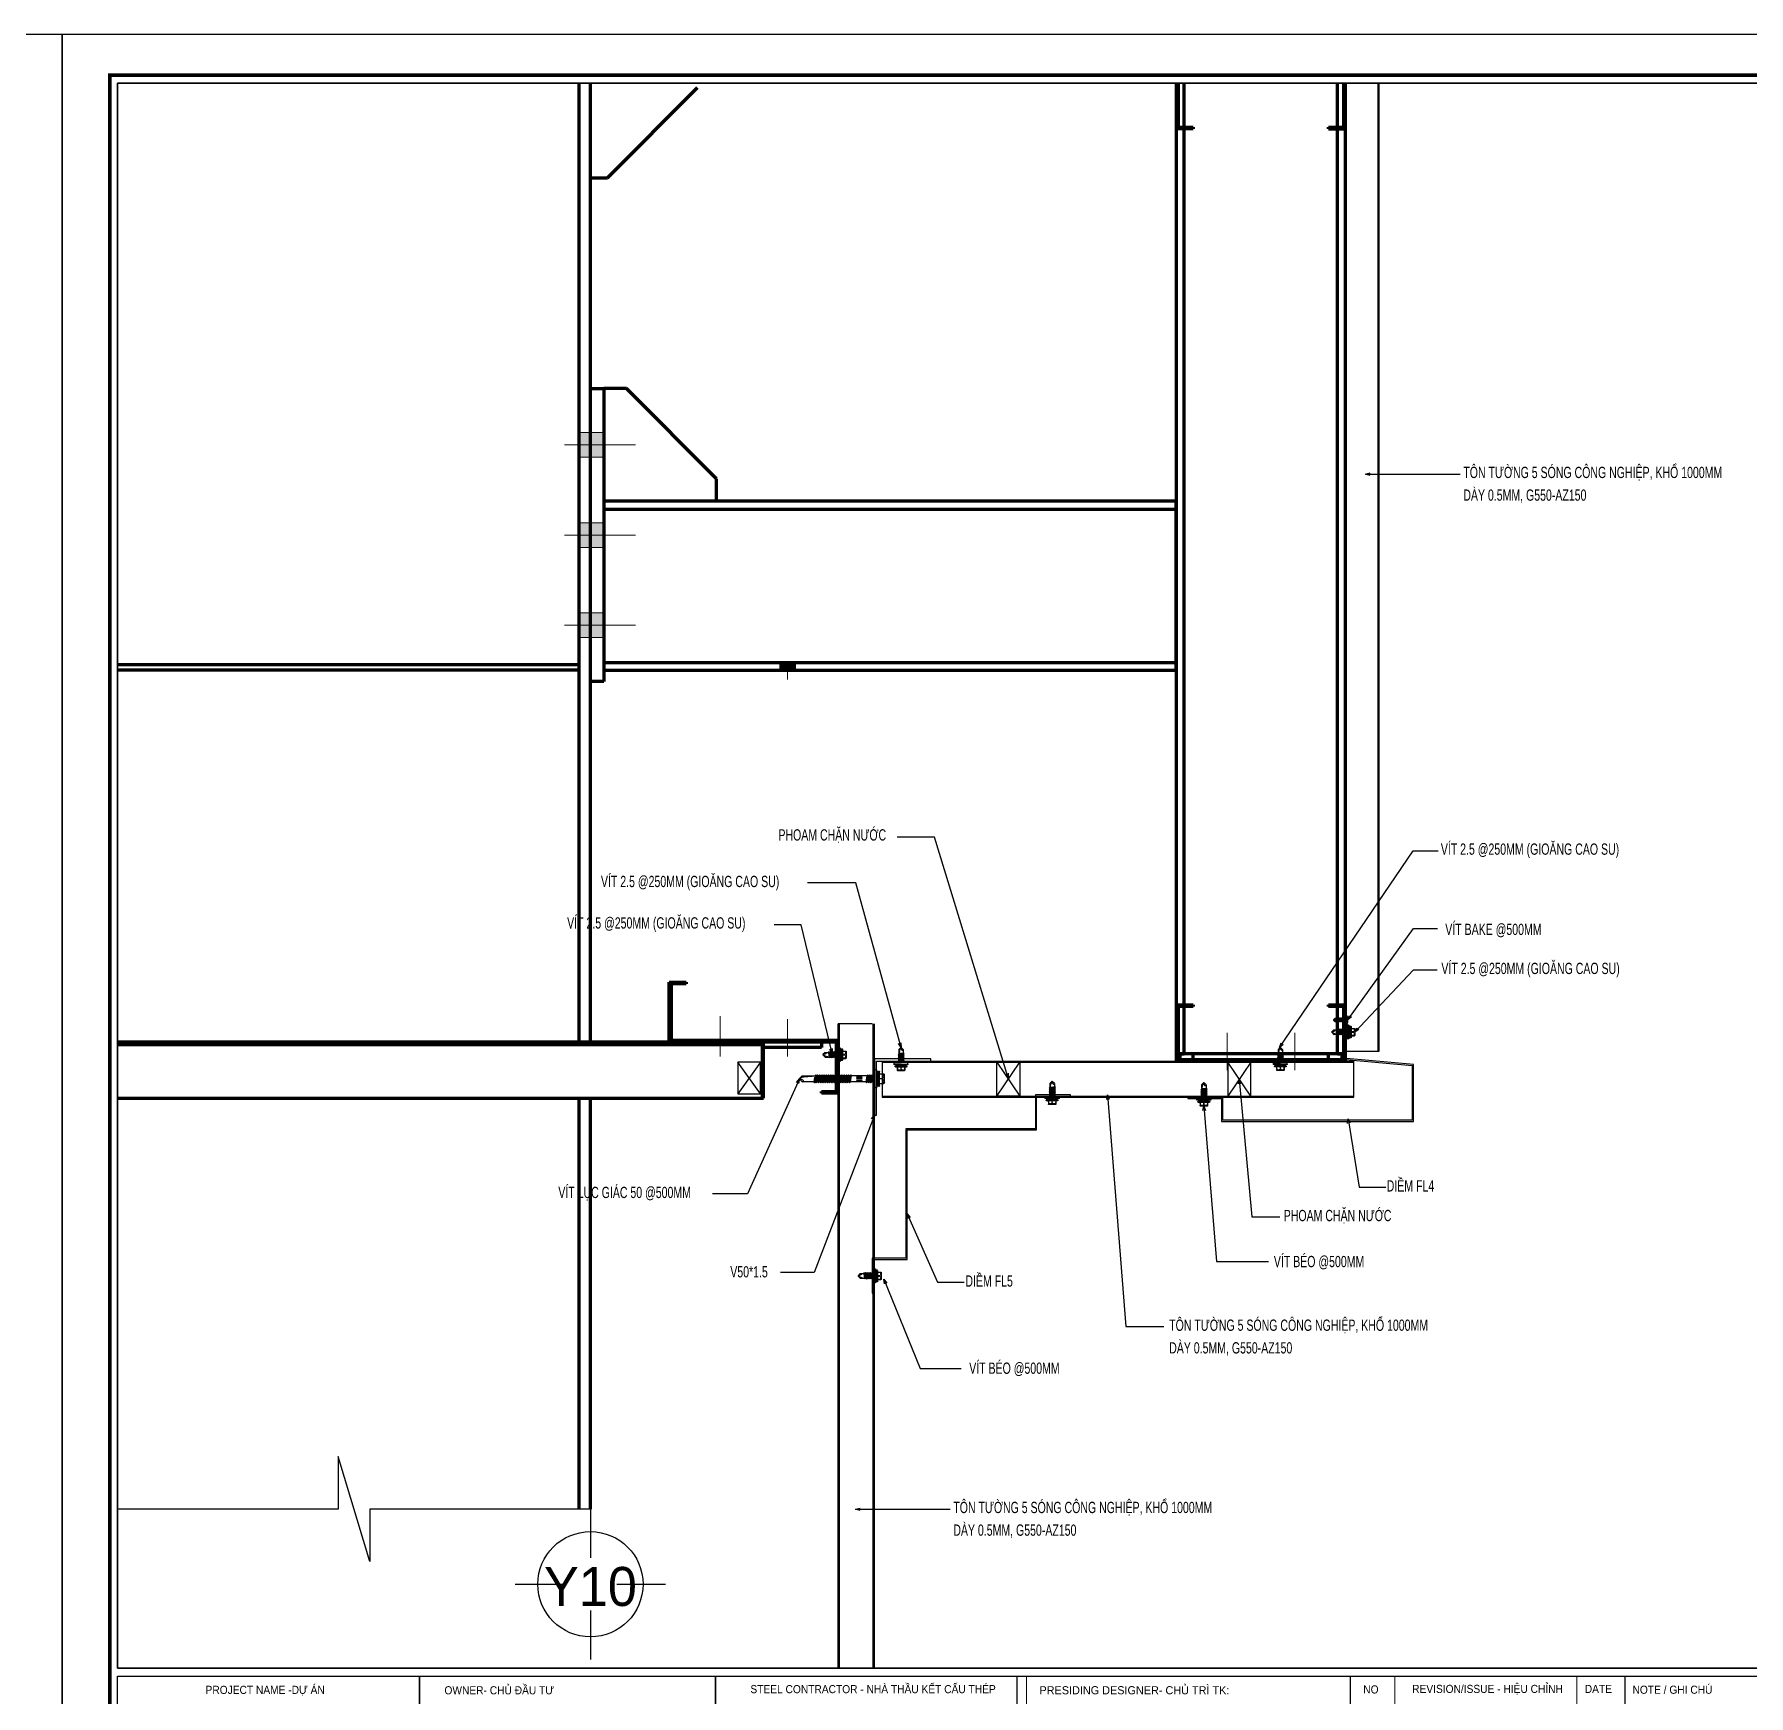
# Model space of a CAD drawing. Header units: inches. Extents: x 2 to 32666, y -5537 to 22.
# Drawn here: x 20205.6 to 20586, y -4073 to -3704.5 of the extents above; entities that cross this region are included whole.
import ezdxf
from ezdxf.enums import TextEntityAlignment as Align

# ---------------------------------------------------------------- set-up
doc = ezdxf.new("R2010")
doc.units = ezdxf.units.IN
doc.header["$MEASUREMENT"] = 0
doc.linetypes.add('DASHED2', pattern=[0.375, 0.25, -0.125])
for name, color, linetype in [('2', 2, 'Continuous'), ('3', 3, 'Continuous'), ('4', 4, 'Continuous'), ('6', 6, 'Continuous'), ('7', 7, 'Continuous'), ('9', 9, 'Continuous'), ('BAO KHUNG', 31, 'Continuous'), ('DIM', 8, 'Continuous'), ('Kyhieu', 7, 'Continuous'), ('NET IN', 3, 'Continuous'), ('STRUCTURE', 1, 'Continuous')]:
    doc.layers.add(name, color=color, linetype=linetype)
doc.layers.add('Cover text', color=7, linetype='Continuous', true_color=0x52370f)
doc.layers.add('S-Hatch', color=8, linetype='Continuous', lineweight=9)
doc.styles.add('AVO', font='VAVOB.TTF')
doc.styles.add('ST1', font='vnshx.shx', dxfattribs={"width": 0.7})
doc.styles.add('ST1H', font='vnshxh.shx', dxfattribs={"width": 0.7})
doc.styles.add('ST3', font='VHAVANB.TTF')
doc.styles.get("Standard").update_dxf_attribs({"font": 'arial.ttf'})
doc.styles.add('TIEU DE', font='Vharialn.ttf')
doc.dimstyles.new('4', dxfattribs={"dimtxt": 2.5, "dimasz": 1, "dimexe": 1, "dimexo": 0, "dimgap": 1, "dimtad": 1, "dimdec": 0, "dimlfac": 4, "dimzin": 0, "dimdsep": 46, "dimtxsty": 'ST1', "dimblk": 'ARCHTICK', "dimcen": 1, "dimdle": 1, "dimclrd": 8, "dimclre": 8, "dimclrt": 3, "dimadec": 0, "dimazin": 0, "dimtfac": 1, "dimtdec": 0, "dimtix": 1, "dimtmove": 1, "dimatfit": 3, "dimldrblk": 'OPEN30', "dimfxl": 0.18, "dimtfill": 1, "dimtolj": 1, "dimtzin": 0, "dimlwd": -1, "dimlwe": -1, "dimarcsym": 2})

# ---------------------------------------------------------------- blocks, each defined once
blk = doc.blocks.new('kt kien truc 1')
at = {"layer": '2', "color": 157, "linetype": 'Continuous'}
blk.add_lwpolyline([(0, 420), (594, 420), (594, 0), (0, 0)], close=True, dxfattribs=at)
at = {"layer": '7', "color": 147, "linetype": 'Continuous'}
blk.add_lwpolyline([(12.33, 57.61), (581.67, 57.61), (581.67, 409.19), (12.33, 409.19)], close=True, dxfattribs=at)
at = {"layer": 'BAO KHUNG', "color": 7}
blk.add_line((346.77, 10.81), (346.77, 55.81), dxfattribs=at)
at = {"layer": 'BAO KHUNG', "color": 167, "linetype": 'Continuous', "const_width": 0.871}
blk.add_lwpolyline([(10.59, 9.07), (583.41, 9.07), (583.41, 410.93), (10.59, 410.93)], close=True, dxfattribs=at)
at = {"layer": 'BAO KHUNG', "color": 7}
for points in [[(12.33, 55.81), (79.28, 55.81), (79.28, 10.81), (12.33, 10.81)], [(79.28, 55.81), (144.95, 55.81), (144.95, 10.81), (79.28, 10.81)], [(144.95, 55.81), (285.8, 55.81), (285.8, 10.81), (144.95, 10.81)], [(211.89, 55.81), (474.14, 55.81), (474.14, 10.81), (211.89, 10.81)]]:
    blk.add_lwpolyline(points, close=True, dxfattribs=at)
at = {"layer": 'S-Hatch'}
for p, q in [((213.95, 10.81), (213.95, 55.81)), ((295.73, 55.81), (295.73, 10.81)), ((336.07, 55.81), (336.07, 10.81))]:
    blk.add_line(p, q, dxfattribs=at)
at = {"layer": 'BAO KHUNG', "color": 7, "linetype": 'Continuous', "width": 0.9}
blk.add_text('PROJECT NAME -DỰ ÁN ', height=1.8, dxfattribs=at).set_placement((45.37, 51.89), align=Align.CENTER)
for s, p in [(' OWNER- CHỦ ĐẦU TƯ', (84.21, 51.79)), ('STEEL CONTRACTOR - NHÀ THẦU KẾT CẤU THÉP', (152.72, 52.05)), ('NOTE / GHI CHÚ', (348.44, 51.92))]:
    blk.add_text(s, height=1.8, dxfattribs=at).set_placement(p)
at = {"layer": 'BAO KHUNG', "color": 7, "linetype": 'Continuous', "style": 'ST3'}
blk.add_text('PRESIDING DESIGNER- CHñ TR× TK:', height=1.8, dxfattribs=at).set_placement((216.86, 51.8))
at = {"layer": 'BAO KHUNG', "color": 7, "linetype": 'Continuous', "width": 0.9}
for s, p in [('NO', (290.4, 52.88)), ('REVISION/ISSUE - HIỆU CHỈNH', (316.27, 53)), ('DATE', (340.86, 52.99))]:
    blk.add_text(s, height=1.8, dxfattribs=at).set_placement(p, align=Align.MIDDLE_CENTER)
at = {"layer": 'Cover text', "ltscale": 0.5, "style": 'TIEU DE'}
for tag, p in [('TENBANVE', (45.93, 14.6)), ('STT', (555.05, 15.58))]:
    blk.add_attdef(tag, text='', height=2, dxfattribs=at).set_placement(p, align=Align.MIDDLE_CENTER)
blk = doc.blocks.new('HFR-1')
at = {"layer": 'STRUCTURE', "color": 1, "linetype": 'Continuous'}
for p, q in [((-5.5, 0), (5.5, 0)), ((-5.2, 0.8), (-3.4, 1.5)), ((5.2, 0.8), (3.4, 1.5)), ((-2.4, -1.2), (-3, -1.6)), ((-3, -1.6), (-2.4, -1.9)), ((-2.4, -1.9), (-3, -2.3)), ((-3, -2.3), (-2.4, -2.6)), ((-2.4, -2.6), (-3, -3)), ((-3, -3), (-2.4, -3.3)), ((-2.4, -3.3), (-3, -3.7)), ((-3, -3.7), (-2.4, -4.1)), ((-2.4, -4.1), (-3, -4.4)), ((-3, -4.4), (-2.4, -4.8)), ((-2.4, -4.8), (-3, -5.1)), ((-3, -5.1), (-2.4, -5.5)), ((-2.4, -5.5), (-3, -5.8)), ((-3, -5.8), (-2.4, -6.2)), ((-2.4, -6.2), (-3, -6.6)), ((-3, -6.6), (-2.4, -6.9)), ((-2.4, -6.9), (-3, -7.3)), ((-3, -7.3), (-2.4, -7.6)), ((-2.4, -7.6), (-3, -8)), ((-3, -8), (-2.4, -8.3)), ((-2.4, -8.3), (-3, -8.7)), ((-3, -8.7), (-2.4, -9)), ((-2.4, -9), (-3, -9.4)), ((-3, -9.4), (-2.4, -9.7)), ((-2.4, -9.7), (-3, -10.1)), ((-3, -10.1), (-2.4, -10.5)), ((-2.4, -10.5), (-3, -10.8)), ((-3, -10.8), (-2.4, -11.2)), ((-2.4, -11.2), (-3, -11.5)), ((-3, -11.5), (-2.4, -11.9)), ((-2.9, -1.6), (2.9, -1.4)), ((-2.9, -2.3), (2.9, -2.1)), ((-2.9, -3), (2.9, -2.8)), ((-2.9, -3.7), (2.9, -3.6)), ((-2.9, -4.4), (2.9, -4.3)), ((-2.9, -5.1), (2.9, -5)), ((-2.9, -5.9), (2.9, -5.7)), ((-2.9, -6.6), (2.9, -6.4)), ((-2.9, -7.3), (2.9, -7.1)), ((-2.9, -8), (2.9, -7.8)), ((-2.9, -8.7), (2.9, -8.5)), ((-2.9, -9.4), (2.9, -9.2)), ((-2.9, -10.1), (1.5, -10)), ((-2.9, -10.8), (1.3, -10.7)), ((-2.9, -11.5), (0.9, -11.4)), ((-2.5, -17.4), (-2.5, -11.8)), ((-2.5, -17.4), (-2, -16.7)), ((-2.5, -17.4), (-0.2, -19.7)), ((2.4, -1.1), (-2.4, -1.2)), ((2.4, -1.8), (-2.4, -1.9)), ((-2.4, -1.9), (2.4, -1.8)), ((-2.4, -2.6), (2.4, -2.5)), ((2.4, -2.5), (-2.4, -2.6)), ((-2.4, -3.3), (2.4, -3.2)), ((2.4, -3.2), (-2.4, -3.3)), ((-2.4, -4.1), (2.4, -3.9)), ((2.4, -3.9), (-2.4, -4.1)), ((-2.4, -4.8), (2.4, -4.6)), ((2.4, -4.6), (-2.4, -4.8)), ((-2.4, -5.5), (2.4, -5.3)), ((2.4, -5.3), (-2.4, -5.5)), ((-2.4, -6.2), (2.4, -6)), ((2.4, -6), (-2.4, -6.2)), ((-2.4, -6.9), (2.4, -6.8)), ((2.4, -6.8), (-2.4, -6.9)), ((-2.4, -7.6), (2.4, -7.5)), ((2.4, -7.5), (-2.4, -7.6)), ((-2.4, -8.3), (2.4, -8.2)), ((2.4, -8.2), (-2.4, -8.3)), ((-2.4, -9), (2.4, -8.9)), ((2.4, -8.9), (-2.4, -9)), ((-2.4, -9.7), (2.4, -9.6)), ((2.4, -9.6), (-2.4, -9.7)), ((1.4, -10.3), (-2.4, -10.5)), ((-2.4, -10.5), (1.4, -10.3)), ((-2.4, -11.2), (1.1, -11.1)), ((1.1, -11.1), (-2.4, -11.2)), ((-2.4, -11.9), (0.4, -11.8)), ((-1, -16.7), (0.2, -19.7)), ((0.1, -19.4), (1.2, -17.3)), ((0.2, -19.7), (2.5, -17.4)), ((1.6, -16.1), (2.3, -10.2)), ((2.2, -10), (2.9, -10)), ((2.2, -11), (2.4, -11)), ((2.4, -11), (2.2, -11)), ((2.2, -11.4), (2.9, -11.4)), ((2.2, -11.7), (2.4, -11.7)), ((2.4, -10.3), (2.3, -10.3)), ((2.3, -10.3), (2.4, -10.3)), ((2.3, -10.7), (2.9, -10.7)), ((2.9, -1.4), (2.4, -1.1)), ((2.4, -1.8), (2.9, -1.4)), ((2.9, -2.1), (2.4, -1.8)), ((2.4, -2.5), (2.9, -2.1)), ((2.9, -2.8), (2.4, -2.5)), ((2.4, -3.2), (2.9, -2.8)), ((2.9, -3.6), (2.4, -3.2)), ((2.4, -3.9), (2.9, -3.6)), ((2.9, -4.3), (2.4, -3.9)), ((2.4, -4.6), (2.9, -4.3)), ((2.9, -5), (2.4, -4.6)), ((2.4, -5.3), (2.9, -5)), ((2.9, -5.7), (2.4, -5.3)), ((2.4, -6), (2.9, -5.7)), ((2.9, -6.4), (2.4, -6)), ((2.4, -6.8), (2.9, -6.4)), ((2.9, -7.1), (2.4, -6.8)), ((2.4, -7.5), (2.9, -7.1)), ((2.9, -7.8), (2.4, -7.5)), ((2.4, -8.2), (2.9, -7.8)), ((2.9, -8.5), (2.4, -8.2)), ((2.4, -8.9), (2.9, -8.5)), ((2.9, -9.2), (2.4, -8.9)), ((2.4, -9.6), (2.9, -9.2)), ((2.9, -10), (2.4, -9.6)), ((2.4, -10.3), (2.9, -10)), ((2.9, -10.7), (2.4, -10.3)), ((2.4, -11), (2.9, -10.7)), ((2.9, -11.4), (2.4, -11)), ((2.4, -11.7), (2.9, -11.4)), ((2.5, -17.4), (2.5, -11.7))]:
    blk.add_line(p, q, dxfattribs=at)
at = {"layer": 'STRUCTURE', "color": 1, "linetype": 'Continuous', "ltscale": 8}
for p in [(-3.4, 1.5), (3.4, 1.5)]:
    blk.add_line(p, (0, 1.5), dxfattribs=at)
at = {"layer": 'STRUCTURE', "color": 1, "linetype": 'DASHED2'}
for p in [(-1.9, 1.5), (1.9, 1.5)]:
    blk.add_line(p, (0, 0), dxfattribs=at)
at = {"layer": 'STRUCTURE', "color": 1, "linetype": 'Continuous', "ltscale": 8}
for centre, start, end in [((-4.7, 0.2), 130.41, 194.8062), ((4.7, 0.2), 345.1938, 49.59)]:
    blk.add_arc(centre, 0.801, start, end, dxfattribs=at)
at = {"layer": 'STRUCTURE', "color": 1, "linetype": 'Continuous'}
for centre, radius, start, end in [((-7.3, -9), 9.14, 58.065, 78.8402), ((5.1, -3.8), 3.83, 84.2039, 134.3621), ((-1.5, -17.1), 0.59, 34.2302, 144.5641), ((0, -19.4), 0.331, 231.6348, 305.4287), ((-0.5, -10.1), 1.93, 296.6041, 355.3922), ((-0.6, -16), 2.2, 324.0048, 357.8268), ((1.9, -10.3), 0.444, 15.9762, 172.6971)]:
    blk.add_arc(centre, radius, start, end, dxfattribs=at)
blk = doc.blocks.new('Short_Self_drilling')
at = {"layer": 'STRUCTURE', "color": 1, "linetype": 'Continuous'}
for p, q in [((6.4, 1.7), (-6.4, 1.7)), ((5.1, 3.8), (-5.1, 3.8)), ((-2.6, 2.9), (-5.1, 2.9)), ((-3.4, 3.8), (-3.4, 6.8)), ((3, 7.2), (-3, 7.2)), ((2.6, 2.9), (-2.6, 2.9)), ((-2.1, 2.8), (-2.1, 2.9)), ((6.3, 0), (0, 0)), ((2.2, 2.8), (2.2, 2.9)), ((2.2, -0.5), (2.2, 0)), ((5.1, 2.9), (2.6, 2.9)), ((3.4, 3.8), (3.4, 6.8)), ((3, -1.2), (-2.7, -0.2)), ((3, -2.7), (-2.7, -1.8)), ((3, -4.2), (-2.7, -3.3)), ((3, -5.8), (-2.7, -4.8)), ((3, -7.3), (-2.7, -6.3)), ((-1.9, -8), (-2.7, -7.9)), ((-2.1, -1.4), (-2.1, -0.9)), ((-2.1, -2.9), (-2.1, -2.4)), ((-2.1, -4.4), (-2.1, -3.9)), ((-2.1, -6), (-2.1, -5.4)), ((-2.1, -7.5), (-2.1, -7)), ((-2.1, -12.3), (-2.1, -8.5)), ((3, -8.8), (-1.1, -8.1)), ((2.1, -12.3), (2.1, -9.1)), ((2.2, -2), (2.2, -1.5)), ((2.2, -3.6), (2.2, -3)), ((2.2, -5.1), (2.2, -4.6)), ((2.2, -6.6), (2.2, -6.1)), ((2.2, -8.1), (2.2, -7.6))]:
    blk.add_line(p, q, dxfattribs=at)
blk.add_lwpolyline([(6.4, 1.3), (6.4, 1.7), (2.1, 2.8), (-2.1, 2.8), (-6.4, 1.7), (-6.4, 1.3)], close=True, dxfattribs=at)
for points in [[(-6.4, 1.3, -0.088869), (-6.3, 0), (0, 0)], [(-0.1, 3.8), (-0.3, 6.2, 0.338878), (-3.1, 6.2), (-3.3, 3.8)], [(3.3, 3.8), (3.1, 6.2, 0.338878), (0.3, 6.2), (0.1, 3.8)], [(2.1, -12.3), (0.2, -14.2, -0.333596), (-0.2, -14.2), (-2.1, -12.3)], [(-0.1, -14), (-1, -12.2, -0.148657), (-1.4, -11.2), (-2, -7.7, -0.815006), (-1.2, -7.8, 0.150833), (-0.8, -8.7)], [(2.1, -12.3), (1.7, -11.7, 0.52242), (0.9, -11.7), (-0.2, -14.2)]]:
    blk.add_lwpolyline(points, format="xyb", dxfattribs=at)
for points in [[(3, -1.2), (2.2, -1.5), (-2.1, -0.8), (-2.7, -0.2), (-2.4, 0)], [(3, -2.7), (2.2, -3), (-2.1, -2.4), (-2.7, -1.8), (-2.1, -1.4), (2.2, -2), (3, -2.7)], [(3, -4.2), (2.2, -4.6), (-2.1, -3.9), (-2.7, -3.3), (-2.1, -2.9), (2.2, -3.6), (3, -4.2)], [(3, -5.8), (2.2, -6.1), (-2.1, -5.4), (-2.7, -4.8), (-2.1, -4.4), (2.2, -5.1), (3, -5.8)], [(3, -7.3), (2.2, -7.6), (-2.1, -7), (-2.7, -6.3), (-2.1, -6), (2.2, -6.6), (3, -7.3)], [(-1.8, -8.5), (-2.1, -8.5), (-2.7, -7.9), (-2.1, -7.5), (-1.8, -7.5)], [(-1.3, -7.6), (2.2, -8.1), (3, -8.8)], [(-1.2, 0), (2.2, -0.5), (3, -1.2)], [(3, -8.8), (2.2, -9.1), (-0.8, -8.7)]]:
    blk.add_lwpolyline(points, dxfattribs=at)
for centre, radius, start, end in [((-5, 3.3), 0.455, 109.7949, 250.2674), ((-3, 6.8), 0.429, 90.0311, 180.0311), ((3, 6.8), 0.429, 0.0311, 90.0311), ((5.1, 3.3), 0.435, 279.7276, 80.3347), ((10, 0.2), 3.74, 162.2963, 182.6103)]:
    blk.add_arc(centre, radius, start, end, dxfattribs=at)
blk = doc.blocks.new('_ArchTick')
at = {"color": 0, "linetype": 'ByBlock', "const_width": 0.15}
blk.add_lwpolyline([(-0.5, -0.5), (0.5, 0.5)], dxfattribs=at)
blk = doc.blocks.new('_Open30')
at = {"color": 0, "linetype": 'ByBlock', "lineweight": -2}
for p, q in [((-1, 0.27), (0, 0)), ((0, 0), (-1, -0.27)), ((0, 0), (-1, 0))]:
    blk.add_line(p, q, dxfattribs=at)
blk = doc.blocks.new('vit 5')
at = {"layer": 'STRUCTURE', "color": 1, "linetype": 'Continuous'}
for p, q in [((-23619.05, 33070.93), (-23617.72, 33071.26)), ((-23619.05, 33070.79), (-23619.05, 33070.93)), ((-23619.05, 33070.93), (-23615.05, 33070.93)), ((-23615.05, 33070.79), (-23619.05, 33070.79)), ((-23618.65, 33071.56), (-23615.45, 33071.56)), ((-23618.65, 33071.29), (-23617.85, 33071.29)), ((-23618.12, 33071.56), (-23618.12, 33072.49)), ((-23618.08, 33071.56), (-23618.02, 33072.33)), ((-23617.98, 33072.62), (-23616.12, 33072.62)), ((-23617.85, 33071.29), (-23616.25, 33071.29)), ((-23617.72, 33071.26), (-23617.72, 33071.29)), ((-23617.72, 33071.26), (-23616.38, 33071.26)), ((-23617.14, 33072.33), (-23617.08, 33071.56)), ((-23617.01, 33071.56), (-23616.95, 33072.33)), ((-23616.39, 33071.26), (-23616.39, 33071.29)), ((-23616.38, 33071.26), (-23615.05, 33070.93)), ((-23616.25, 33071.29), (-23615.45, 33071.29)), ((-23616.08, 33072.33), (-23616.02, 33071.56)), ((-23615.98, 33071.56), (-23615.98, 33072.49)), ((-23615.05, 33070.93), (-23615.05, 33070.79)), ((-23615.11, 33070.43), (-23619, 33070.43)), ((-23617.97, 33070.13), (-23616.19, 33070.4)), ((-23617.97, 33069.63), (-23616.19, 33069.91)), ((-23617.97, 33069.14), (-23616.19, 33069.41)), ((-23617.97, 33068.65), (-23616.19, 33068.92)), ((-23617.71, 33070.33), (-23617.71, 33070.43)), ((-23617.71, 33070.02), (-23617.71, 33069.84)), ((-23617.71, 33069.53), (-23617.71, 33069.35)), ((-23617.71, 33069.04), (-23617.71, 33068.85)), ((-23617.71, 33068.54), (-23617.71, 33065.28)), ((-23617.57, 33067.55), (-23617.57, 33066.56)), ((-23617.13, 33067.55), (-23617.13, 33066.56)), ((-23616.77, 33067.55), (-23616.77, 33066.56)), ((-23616.4, 33070.2), (-23616.4, 33070.02)), ((-23616.4, 33069.71), (-23616.4, 33069.53)), ((-23616.4, 33069.22), (-23616.4, 33069.04)), ((-23616.4, 33068.73), (-23616.4, 33065.47)), ((-23617.97, 33064.89), (-23616.19, 33065.17)), ((-23617.97, 33064.4), (-23616.19, 33064.68)), ((-23617.97, 33063.91), (-23616.19, 33064.19)), ((-23617.97, 33063.42), (-23616.19, 33063.7)), ((-23617.97, 33062.93), (-23616.19, 33063.2)), ((-23617.71, 33065.29), (-23617.71, 33065.1)), ((-23617.71, 33064.79), (-23617.71, 33064.61)), ((-23617.71, 33064.3), (-23617.71, 33064.12)), ((-23617.71, 33063.81), (-23617.71, 33063.63)), ((-23617.71, 33063.32), (-23617.71, 33063.13)), ((-23616.4, 33065.47), (-23616.4, 33065.29)), ((-23616.4, 33064.98), (-23616.4, 33064.79)), ((-23616.4, 33064.49), (-23616.4, 33064.3)), ((-23616.4, 33063.99), (-23616.4, 33063.81)), ((-23616.4, 33063.5), (-23616.4, 33063.32)), ((-23616.4, 33063.01), (-23616.4, 33062.83)), ((-23617.97, 33062.44), (-23616.19, 33062.71)), ((-23617.97, 33061.94), (-23616.19, 33062.22)), ((-23617.97, 33061.45), (-23616.19, 33061.73)), ((-23617.97, 33060.96), (-23616.19, 33061.24)), ((-23617.97, 33060.47), (-23616.19, 33060.75)), ((-23617.97, 33059.98), (-23616.19, 33060.25)), ((-23617.97, 33059.49), (-23616.19, 33059.76)), ((-23617.97, 33058.99), (-23616.19, 33059.27)), ((-23617.71, 33062.83), (-23617.71, 33062.64)), ((-23617.71, 33062.33), (-23617.71, 33062.15)), ((-23617.71, 33061.84), (-23617.71, 33061.66)), ((-23617.71, 33061.35), (-23617.71, 33061.17)), ((-23617.71, 33060.86), (-23617.71, 33060.68)), ((-23617.71, 33060.37), (-23617.71, 33060.18)), ((-23617.71, 33059.88), (-23617.71, 33059.69)), ((-23617.71, 33059.38), (-23617.71, 33059.2)), ((-23616.4, 33062.52), (-23616.4, 33062.34)), ((-23616.4, 33062.03), (-23616.4, 33061.84)), ((-23616.4, 33061.54), (-23616.4, 33061.35)), ((-23616.4, 33061.04), (-23616.4, 33060.86)), ((-23616.4, 33060.55), (-23616.4, 33060.37)), ((-23616.4, 33060.06), (-23616.4, 33059.88)), ((-23616.4, 33059.57), (-23616.4, 33059.38)), ((-23616.4, 33059.08), (-23616.4, 33058.89)), ((-23617.97, 33058.5), (-23616.19, 33058.78)), ((-23617.97, 33058.01), (-23616.19, 33058.29)), ((-23617.97, 33057.52), (-23616.19, 33057.8)), ((-23617.97, 33057.12), (-23616.67, 33057.33)), ((-23617.71, 33058.89), (-23617.71, 33058.71)), ((-23617.71, 33058.4), (-23617.71, 33058.22)), ((-23617.71, 33057.91), (-23617.71, 33057.73)), ((-23617.7, 33057.04), (-23616.76, 33057.17)), ((-23616.6, 33054.72), (-23616.42, 33057.47)), ((-23616.42, 33057.37), (-23616.19, 33057.4)), ((-23616.4, 33058.58), (-23616.4, 33058.4)), ((-23616.4, 33058.09), (-23616.4, 33057.91)), ((-23617.7, 33054.38), (-23617.57, 33054.57))]:
    blk.add_line(p, q, dxfattribs=at)
for points in [[(-23617.97, 33070.13), (-23617.71, 33070.33), (-23617.05, 33070.43)], [(-23616.23, 33070.43), (-23616.19, 33070.4), (-23616.4, 33070.21), (-23617.71, 33070.02), (-23617.97, 33070.13)], [(-23617.97, 33069.63), (-23617.71, 33069.84), (-23616.4, 33070.02), (-23616.19, 33069.91), (-23616.4, 33069.71), (-23617.71, 33069.52), (-23617.97, 33069.63)], [(-23617.97, 33069.14), (-23617.71, 33069.35), (-23616.4, 33069.53), (-23616.19, 33069.41), (-23616.4, 33069.22), (-23617.71, 33069.03), (-23617.97, 33069.14)], [(-23617.97, 33068.65), (-23617.71, 33068.85), (-23616.4, 33069.04), (-23616.19, 33068.92), (-23616.4, 33068.73), (-23617.71, 33068.54), (-23617.97, 33068.65)], [(-23617.41, 33066.56), (-23617.41, 33067.55)], [(-23616.97, 33066.56), (-23616.97, 33067.55)], [(-23616.6, 33066.56), (-23616.6, 33067.55)], [(-23617.97, 33064.89), (-23617.71, 33065.1), (-23616.4, 33065.29), (-23616.19, 33065.17), (-23616.4, 33064.98), (-23617.71, 33064.79), (-23617.97, 33064.89)], [(-23617.97, 33064.4), (-23617.71, 33064.61), (-23616.4, 33064.79), (-23616.19, 33064.68), (-23616.4, 33064.49), (-23617.71, 33064.3), (-23617.97, 33064.4)], [(-23617.97, 33063.91), (-23617.71, 33064.12), (-23616.4, 33064.3), (-23616.19, 33064.19), (-23616.4, 33063.99), (-23617.71, 33063.8), (-23617.97, 33063.91)], [(-23617.97, 33063.42), (-23617.71, 33063.63), (-23616.4, 33063.81), (-23616.19, 33063.7), (-23616.4, 33063.5), (-23617.71, 33063.31), (-23617.97, 33063.42)], [(-23617.97, 33062.93), (-23617.71, 33063.13), (-23616.4, 33063.32), (-23616.19, 33063.2), (-23616.4, 33063.01), (-23617.71, 33062.82), (-23617.97, 33062.93)], [(-23617.97, 33062.44), (-23617.71, 33062.64), (-23616.4, 33062.83), (-23616.19, 33062.71), (-23616.4, 33062.52), (-23617.71, 33062.33), (-23617.97, 33062.44)], [(-23617.97, 33061.94), (-23617.71, 33062.15), (-23616.4, 33062.34), (-23616.19, 33062.22), (-23616.4, 33062.03), (-23617.71, 33061.84), (-23617.97, 33061.94)], [(-23617.97, 33061.45), (-23617.71, 33061.66), (-23616.4, 33061.84), (-23616.19, 33061.73), (-23616.4, 33061.54), (-23617.71, 33061.35), (-23617.97, 33061.45)], [(-23617.97, 33060.96), (-23617.71, 33061.17), (-23616.4, 33061.35), (-23616.19, 33061.24), (-23616.4, 33061.04), (-23617.71, 33060.85), (-23617.97, 33060.96)], [(-23617.97, 33060.47), (-23617.71, 33060.68), (-23616.4, 33060.86), (-23616.19, 33060.75), (-23616.4, 33060.55), (-23617.71, 33060.36), (-23617.97, 33060.47)], [(-23617.97, 33059.98), (-23617.71, 33060.18), (-23616.4, 33060.37), (-23616.19, 33060.25), (-23616.4, 33060.06), (-23617.71, 33059.87), (-23617.97, 33059.98)], [(-23617.97, 33059.49), (-23617.71, 33059.69), (-23616.4, 33059.88), (-23616.19, 33059.76), (-23616.4, 33059.57), (-23617.71, 33059.38), (-23617.97, 33059.49)], [(-23617.97, 33058.99), (-23617.71, 33059.2), (-23616.4, 33059.38), (-23616.19, 33059.27), (-23616.4, 33059.08), (-23617.71, 33058.89), (-23617.97, 33058.99)], [(-23617.97, 33058.5), (-23617.71, 33058.71), (-23616.4, 33058.89), (-23616.19, 33058.78), (-23616.4, 33058.58), (-23617.71, 33058.4), (-23617.97, 33058.5)], [(-23617.97, 33058.01), (-23617.71, 33058.22), (-23616.4, 33058.4), (-23616.19, 33058.29), (-23616.4, 33058.09), (-23617.71, 33057.9), (-23617.97, 33058.01)], [(-23617.97, 33057.52), (-23617.71, 33057.73), (-23616.4, 33057.91), (-23616.19, 33057.8), (-23616.4, 33057.6), (-23617.71, 33057.41), (-23617.97, 33057.52)], [(-23617.97, 33057.12), (-23617.71, 33057.33), (-23616.64, 33057.48)], [(-23617.7, 33057.02), (-23617.71, 33057.02), (-23617.97, 33057.12)], [(-23617.7, 33057.04), (-23617.7, 33054.38), (-23617.09, 33053.78)], [(-23617.33, 33054.55), (-23617.01, 33053.76), (-23616.4, 33054.35), (-23616.4, 33057.6)], [(-23616.44, 33057.51), (-23616.4, 33057.52), (-23616.19, 33057.4), (-23616.4, 33057.21)], [(-23616.4, 33057.91), (-23616.4, 33057.99)], [(-23617.03, 33053.81), (-23616.71, 33054.39)]]:
    blk.add_lwpolyline(points, dxfattribs=at)
for centre, major_axis, ratio, start_param, end_param in [((-23620.16, 33070.44), (-0.822, 0.822), 1, 3.915086, 4.236522), ((-23618.63, 33071.42), (0.0956, 0.0956), 1, 0.954633, 3.757756), ((-23617.98, 33072.49), (-0.0943, 0.0943), 1, -0.785398, 0.785398), ((-23617.58, 33071.76), (0.508, 0.508), 1, 0.131933, 1.438864), ((-23616.51, 33071.76), (0.508, 0.508), 1, 0.131933, 1.438864), ((-23616.12, 33072.49), (-0.0943, 0.0943), 1, 3.926991, 5.497787), ((-23615.5, 33071.42), (-0.1, 0.1), 1, 2.701137, 5.152845), ((-23613.95, 33070.44), (-1.15, 0.17), 0.90746, -0.177273, 0.177273), ((-23617.49, 33067.55), (0.0589, 0.0589), 1, 5.497786, 8.639379), ((-23617.05, 33067.55), (0.0589, 0.0589), 1, 5.497786, 8.639379), ((-23616.68, 33067.55), (0.0589, 0.0589), 1, 5.497786, 8.639379), ((-23617.49, 33066.56), (0.0589, 0.0589), 1, 2.356194, 5.497786), ((-23617.05, 33066.56), (0.0589, 0.0589), 1, 2.356194, 5.497786), ((-23616.68, 33066.56), (0.0589, 0.0589), 1, 2.356194, 5.497786), ((-23617.16, 33057.5), (0.363, 0.363), 1, 4.808661, 5.407478), ((-23616.53, 33057.44), (0.0836, 0.0836), 1, 5.766736, 8.502032), ((-23617.44, 33054.48), (-0.076, 0.152), 0.752568, -1.468408, 0.606812), ((-23617.04, 33053.85), (0.0625, 0.0625), 1, 3.247504, 4.281237), ((-23617.18, 33054.75), (0.416, 0.416), 1, 4.859665, 5.449971)]:
    blk.add_ellipse(centre, major_axis=major_axis, ratio=ratio, start_param=start_param, end_param=end_param, dxfattribs=at)
blk = doc.blocks.new('TRUCVP')
at = {"layer": 'Kyhieu', "color": 1, "linetype": 'Continuous'}
for points in [[(0, 17.5), (0, 50)], [(-50, 0), (-17.5, 0)], [(17.5, 0), (50, 0)], [(0, -50), (0, -17.5)]]:
    blk.add_lwpolyline(points, dxfattribs=at)
at = {"layer": 'Kyhieu', "color": 40, "linetype": 'Continuous'}
blk.add_circle((0, 0), 35, dxfattribs=at)

msp = doc.modelspace()

# ---------------------------------------------------------------- hatches: boundary and pattern name
at = {"layer": '2'}
for points in [[(20328.9975, -3798.3513), (20326.4975, -3798.3513), (20326.4975, -3792.8513), (20328.9975, -3792.8513)], [(20331.9975, -3798.3513), (20328.9975, -3798.3513), (20328.9975, -3792.8513), (20331.9975, -3792.8513)], [(20328.9974, -3818.3513), (20326.4974, -3818.3513), (20326.4974, -3812.8513), (20328.9974, -3812.8513)], [(20331.9974, -3818.3513), (20328.9974, -3818.3513), (20328.9974, -3812.8513), (20331.9974, -3812.8513)], [(20328.9974, -3838.3513), (20326.4974, -3838.3513), (20326.4974, -3832.8513), (20328.9974, -3832.8513)], [(20331.9974, -3838.3513), (20328.9974, -3838.3513), (20328.9974, -3832.8513), (20331.9974, -3832.8513)], [(20370.9974, -3845.6013), (20370.9974, -3843.8513), (20374.4974, -3843.8513), (20374.4974, -3845.6013)], [(20374.4974, -3843.8513), (20374.4974, -3845.6013), (20370.9974, -3845.6013), (20370.9974, -3843.8513)]]:
    msp.add_hatch(color=256, dxfattribs=at).paths.add_polyline_path(points, flags=17)

# ---------------------------------------------------------------- linework, layer by layer
at = {"layer": '2', "lineweight": 100}
for p, q in [((20326.4974, -3927.996), (20326.4975, -3715.3349)), ((20328.9974, -3927.996), (20328.9975, -3715.3349)), ((20458.9995, -3725.5153), (20458.9995, -3715.3349)), ((20459.3745, -3715.3349), (20459.3745, -3725.1403)), ((20460.7496, -3725.1403), (20460.7496, -3715.3349)), ((20494.7496, -3919.769), (20494.7496, -3715.3349)), ((20494.7496, -3725.1403), (20494.7496, -3715.3349)), ((20496.1245, -3725.1403), (20496.1245, -3715.3349)), ((20496.4995, -3725.5153), (20496.4995, -3715.3349)), ((20496.4996, -3919.769), (20496.4996, -3715.3349)), ((20332.7474, -3736.3511), (20352.7475, -3716.3511)), ((20462.7495, -3725.5153), (20458.9995, -3725.5153)), ((20458.9996, -3919.769), (20458.9996, -3725.5153)), ((20459.3745, -3725.1403), (20462.7495, -3725.1403)), ((20460.7496, -3919.769), (20460.7496, -3725.5153)), ((20462.7495, -3725.1403), (20462.7495, -3725.5153)), ((20492.7495, -3725.5153), (20492.7495, -3725.1403)), ((20492.7495, -3725.1403), (20496.1245, -3725.1403)), ((20492.7495, -3725.5153), (20496.4995, -3725.5153)), ((20328.9974, -3736.3511), (20332.7474, -3736.3511)), ((20328.9975, -3783.1013), (20331.9975, -3783.1013)), ((20331.9975, -3783.1013), (20331.9974, -3848.1013)), ((20336.9976, -3783.1013), (20331.9976, -3783.1013)), ((20356.9972, -3803.1017), (20336.9976, -3783.1013)), ((20356.9972, -3808.1013), (20356.9972, -3803.1017)), ((20458.9891, -3808.1013), (20331.9974, -3808.1013)), ((20331.9974, -3809.8513), (20458.9891, -3809.8513)), ((20458.9891, -3845.6013), (20458.9891, -3808.1013)), ((20326.4224, -3844.3513), (20224.1005, -3844.3513)), ((20326.4224, -3845.6013), (20224.1005, -3845.6013)), ((20326.4224, -3844.3513), (20326.4224, -3845.6013)), ((20331.9974, -3843.8513), (20458.9891, -3843.8513)), ((20331.9974, -3845.6013), (20458.9891, -3845.6013)), ((20331.9974, -3848.1013), (20328.9974, -3848.1013)), ((20346.4983, -3927.996), (20346.4983, -3914.746)), ((20346.4983, -3914.746), (20350.2483, -3914.746)), ((20350.2483, -3915.121), (20346.8733, -3915.121)), ((20346.8733, -3915.121), (20346.8733, -3927.621)), ((20350.2483, -3914.746), (20350.2483, -3915.121)), ((20458.9995, -3932.269), (20458.9995, -3919.769)), ((20458.9995, -3919.769), (20462.7495, -3919.769)), ((20462.7495, -3920.144), (20459.3745, -3920.144)), ((20459.3745, -3920.144), (20459.3745, -3931.894)), ((20460.7496, -3930.644), (20460.7496, -3920.144)), ((20462.7495, -3919.769), (20462.7495, -3920.144)), ((20493.1245, -3920.144), (20492.7495, -3919.769)), ((20492.7495, -3920.144), (20492.7495, -3919.769)), ((20492.7495, -3919.769), (20496.4995, -3919.769)), ((20492.7495, -3919.769), (20492.7495, -3920.144)), ((20496.1245, -3920.144), (20492.7495, -3920.144)), ((20494.7496, -3930.644), (20494.7496, -3920.144)), ((20496.1245, -3931.894), (20496.1245, -3920.144)), ((20496.4995, -3932.269), (20496.4995, -3919.769)), ((20496.4995, -3923.519), (20496.1245, -3923.144)), ((20224.1005, -3927.996), (20346.4983, -3927.996)), ((20224.1005, -3928.596), (20367.1, -3928.596)), ((20346.8733, -3927.621), (20346.4983, -3927.246)), ((20346.4983, -3927.996), (20383.6233, -3927.996)), ((20347.2483, -3927.996), (20346.8733, -3927.621)), ((20346.8733, -3927.621), (20383.9983, -3927.621)), ((20360.8261, -3928.596), (20360.8261, -3927.996)), ((20367.1, -3928.596), (20367.1, -3940.496)), ((20367.4163, -3940.496), (20367.4163, -3927.996)), ((20380.2474, -3929.246), (20367.4163, -3929.246)), ((20380.2474, -3927.996), (20380.2474, -3929.246)), ((20383.6233, -3938.996), (20383.6233, -3927.996)), ((20383.9983, -3927.621), (20383.9983, -3939.371)), ((20458.9995, -3932.269), (20496.4995, -3932.269)), ((20459.3745, -3930.644), (20460.7496, -3930.644)), ((20459.3745, -3931.894), (20496.1245, -3931.894)), ((20495.7501, -3930.6433), (20459.7501, -3930.6433)), ((20459.7501, -3930.6433), (20459.7501, -3931.8933)), ((20462.7501, -3931.8933), (20462.7501, -3930.6433)), ((20492.7501, -3931.8933), (20492.7501, -3930.6433)), ((20494.7496, -3930.644), (20496.1245, -3930.644)), ((20495.7501, -3931.8933), (20495.7501, -3930.6433)), ((20224.1005, -3940.496), (20367.4163, -3940.496)), ((20326.4973, -4031.6464), (20326.4974, -3940.496)), ((20328.9973, -4031.6464), (20328.9974, -3940.496)), ((20380.2483, -3939.371), (20380.2483, -3938.996)), ((20380.2483, -3938.996), (20383.6233, -3938.996)), ((20383.9983, -3939.371), (20380.2483, -3939.371))]:
    msp.add_line(p, q, dxfattribs=at)
at = {"layer": '2', "lineweight": 0}
for p, q in [((20323.2475, -3795.6013), (20338.9975, -3795.6013)), ((20323.2475, -3795.6013), (20338.9975, -3795.6013)), ((20326.4975, -3792.8513), (20328.9975, -3792.8513)), ((20326.4975, -3792.8513), (20328.9975, -3792.8513)), ((20328.9975, -3792.8513), (20331.9975, -3792.8513)), ((20328.9975, -3792.8513), (20331.9975, -3792.8513)), ((20326.4975, -3798.3513), (20328.9975, -3798.3513)), ((20326.4975, -3798.3513), (20328.9975, -3798.3513)), ((20328.9975, -3798.3513), (20331.9975, -3798.3513)), ((20328.9975, -3798.3513), (20331.9975, -3798.3513)), ((20326.4974, -3812.8513), (20328.9974, -3812.8513)), ((20326.4974, -3812.8513), (20328.9974, -3812.8513)), ((20328.9974, -3812.8513), (20331.9974, -3812.8513)), ((20328.9974, -3812.8513), (20331.9974, -3812.8513)), ((20323.2474, -3815.6013), (20338.9974, -3815.6013)), ((20323.2474, -3815.6013), (20338.9974, -3815.6013)), ((20326.4974, -3818.3513), (20328.9974, -3818.3513)), ((20326.4974, -3818.3513), (20328.9974, -3818.3513)), ((20328.9974, -3818.3513), (20331.9974, -3818.3513)), ((20328.9974, -3818.3513), (20331.9974, -3818.3513)), ((20326.4974, -3832.8513), (20328.9974, -3832.8513)), ((20326.4974, -3832.8513), (20328.9974, -3832.8513)), ((20328.9974, -3832.8513), (20331.9974, -3832.8513)), ((20328.9974, -3832.8513), (20331.9974, -3832.8513)), ((20323.2474, -3835.6013), (20338.9974, -3835.6013)), ((20323.2474, -3835.6013), (20338.9974, -3835.6013)), ((20326.4974, -3838.3513), (20328.9974, -3838.3513)), ((20326.4974, -3838.3513), (20328.9974, -3838.3513)), ((20328.9974, -3838.3513), (20331.9974, -3838.3513)), ((20328.9974, -3838.3513), (20331.9974, -3838.3513)), ((20370.9974, -3845.6013), (20370.9974, -3843.8513)), ((20370.9974, -3845.6013), (20370.9974, -3843.8513)), ((20372.7474, -3847.6013), (20372.7474, -3843.8513)), ((20372.7474, -3847.6013), (20372.7474, -3843.8513)), ((20374.4974, -3845.6013), (20374.4974, -3843.8513)), ((20374.4974, -3845.6013), (20374.4974, -3843.8513)), ((20357.7483, -3930.596), (20357.7483, -3922.346)), ((20357.7483, -3930.596), (20357.7483, -3922.346)), ((20357.7483, -3931.246), (20357.7483, -3922.996)), ((20357.7483, -3929.996), (20357.7483, -3922.996)), ((20357.7483, -3929.996), (20357.7483, -3922.996)), ((20372.7483, -3931.246), (20372.7483, -3922.996)), ((20372.7483, -3929.996), (20372.7483, -3922.996)), ((20372.7483, -3929.996), (20372.7483, -3922.996)), ((20372.7483, -3929.996), (20372.7483, -3927.621)), ((20372.7483, -3929.996), (20372.7483, -3927.621)), ((20470.2501, -3934.269), (20470.2501, -3926.019)), ((20470.2501, -3934.269), (20470.2501, -3926.019)), ((20485.2501, -3934.269), (20485.2501, -3926.019)), ((20485.2501, -3934.269), (20485.2501, -3926.019))]:
    msp.add_line(p, q, dxfattribs=at)
at = {"layer": '3'}
for p, q in [((20496.7496, -3930.0504), (20496.7496, -3715.3349)), ((20503.7496, -3930.0504), (20503.7496, -3715.3349)), ((20503.9996, -3930.0504), (20503.9996, -3715.3349)), ((20383.9983, -4066.9148), (20383.9983, -3924.0256)), ((20391.4983, -3924.0256), (20383.9983, -3924.0256)), ((20384.2483, -4066.9148), (20384.2483, -3924.0256)), ((20391.7483, -4066.9148), (20391.7483, -3924.0256)), ((20391.9983, -4066.9148), (20391.9983, -3924.0256)), ((20393.7457, -3932.269), (20498.4109, -3932.269)), ((20393.7457, -3932.269), (20393.7457, -3940.269)), ((20393.7457, -3932.519), (20498.4109, -3932.519)), ((20496.4996, -3930.0504), (20503.9996, -3930.0504)), ((20498.4109, -3940.269), (20498.4109, -3932.269)), ((20393.7457, -3940.019), (20498.4109, -3940.019)), ((20393.7457, -3940.269), (20498.4109, -3940.269))]:
    msp.add_line(p, q, dxfattribs=at)
at = {"layer": '4'}
msp.add_lwpolyline([(20392.4983, -3944.269), (20392.4983, -3932.269), (20404.4983, -3932.269), (20404.4983, -3931.769), (20391.9983, -3931.769), (20391.9983, -3944.269)], close=True, dxfattribs=at)
at = {"layer": '6'}
for points in [[(20461.5311, -3940.5984), (20469.0311, -3940.5984), (20469.0311, -3945.6401), (20511.5777, -3945.6401), (20511.5777, -3933.0331), (20496.7495, -3931.6917), (20496.7498, -3914.3136), (20496.4998, -3914.3136), (20496.4995, -3931.9232), (20511.3277, -3933.2646), (20511.3277, -3945.3901), (20469.2811, -3945.3901), (20469.2811, -3940.3484), (20461.5311, -3940.3484)], [(20391.7483, -3983.769), (20391.7483, -3976.269), (20399.2483, -3976.269), (20399.2483, -3947.519), (20427.9983, -3947.519), (20427.9983, -3940.019), (20435.4983, -3940.019), (20435.4983, -3939.769), (20427.7483, -3939.769), (20427.7483, -3947.269), (20398.9983, -3947.269), (20398.9983, -3976.019), (20391.4983, -3976.019), (20391.4983, -3983.769)]]:
    msp.add_lwpolyline(points, close=True, dxfattribs=at)
at = {"layer": '9'}
for p, q in [((20366.7451, -3939.519), (20361.6752, -3932.519)), ((20366.7451, -3932.519), (20361.6752, -3939.519)), ((20419.1694, -3940.019), (20424.2393, -3932.519)), ((20419.1694, -3932.519), (20424.2393, -3940.019)), ((20475.4844, -3940.019), (20470.4145, -3932.519)), ((20475.4844, -3932.519), (20470.4145, -3940.019))]:
    msp.add_line(p, q, dxfattribs=at)
for points in [[(20366.7451, -3932.519), (20361.6752, -3932.519), (20361.6752, -3939.519), (20366.7451, -3939.519)], [(20419.1694, -3932.519), (20424.2393, -3932.519), (20424.2393, -3940.019), (20419.1694, -3940.019)], [(20475.4844, -3932.519), (20470.4145, -3932.519), (20470.4145, -3940.019), (20475.4844, -3940.019)]]:
    msp.add_lwpolyline(points, close=True, dxfattribs=at)
at = {"layer": 'DIM'}
msp.add_lwpolyline([(20224.1005, -3715.3349), (20793.4384, -3715.3349), (20793.4384, -4066.9148), (20224.1005, -4066.9148)], close=True, dxfattribs=at)
msp.add_lwpolyline([(20328.9973, -4031.6464), (20280.0455, -4031.6464), (20280.0455, -4043.3016), (20273.0523, -4019.9912), (20273.0523, -4031.6464), (20224.1005, -4031.6464)], dxfattribs=at)
at = {"layer": 'NET IN'}
for points in [[(19617.7695, -3704.5249), (20211.7695, -3704.5249), (20211.7695, -4124.5249), (19617.7695, -4124.5249)], [(20211.7695, -3704.5249), (20805.7695, -3704.5249), (20805.7695, -4124.5249), (20211.7695, -4124.5249)]]:
    msp.add_lwpolyline(points, close=True, dxfattribs=at)

# ---------------------------------------------------------------- block references
at = {"color": 1, "xscale": -0.2400000000185761, "yscale": 0.2400000000185761, "zscale": 0.2400000000185761}
for p, rotation in [((20496.8649, -3925.8334, 0), 270.0311275495936), ((20383.9983, -3930.8618), 270.0311275495936), ((20397.9062, -3932.6887), 180.0311275495936), ((20482.0683, -3932.6549), 180.0311275495936), ((20431.4274, -3940.1876), 180.0311275495936), ((20465.0835, -3940.5181), 180.0311275495936), ((20391.8054, -3979.9211), 270.0311275495936)]:
    msp.add_blockref('Short_Self_drilling', p, dxfattribs=dict(at, rotation=rotation))
at = {"color": 8, "extrusion": (0, 0, -1), "xscale": -0.1492098718646501, "yscale": 0.1492098718646501, "zscale": -0.1492098718646501, "rotation": 89.9999999999574}
msp.add_blockref('HFR-1', (-20496.8126, -3923.1314), dxfattribs=at)
at = {"color": 8, "xscale": -1, "rotation": 269.9999999998412}
msp.add_blockref('vit 5', (-12678.4048, 19680.8615), dxfattribs=at)
at = {"layer": '3'}
for p in [(19617.7695, -4124.5249), (20211.7695, -4124.5249)]:
    msp.add_blockref('kt kien truc 1', p, dxfattribs=at)
at = {"layer": 'Kyhieu', "ltscale": 10, "xscale": 0.3333333333333334, "yscale": 0.3333333333333334, "zscale": 0.3333333333333334, "rotation": 270}
msp.add_blockref('TRUCVP', (20328.9973, -4048.313), dxfattribs=at)

# ---------------------------------------------------------------- texts
at = {"layer": '3', "style": 'ST1H', "width": 0.7}
for s, p in [('t«n t\xadêng 5 sãng c«ng nghiÖp, khæ 1000mm', (20522.6682, -3802.9545)), ('dµy 0.5mm, g550-az150', (20522.6682, -3807.9808)), ('phoam chÆn n\xadíc', (20370.7046, -3883.3551)), ('vÝt 2.5 @250mm (gio¨ng cao su)', (20517.6779, -3886.5047)), ('vÝt 2.5 @250mm (gio¨ng cao su)', (20331.3333, -3893.6811)), ('vÝt 2.5 @250mm (gio¨ng cao su)', (20323.8261, -3902.8776)), ('vÝt bake @500mm', (20518.6618, -3904.3075)), ('vÝt 2.5 @250mm (gio¨ng cao su)', (20517.8014, -3912.9697)), ('vÝt lôc gi¸c 50 @500mm', (20321.8735, -3962.6545)), ('diÒm fl4', (20505.6698, -3961.1999)), ('phoam chÆn n\xadíc', (20482.821, -3967.7798)), ('vÝt bÐo @500mm', (20480.6306, -3977.9862)), ('v50*1.5', (20360.0216, -3980.2576)), ('diÒm fl5', (20412.1885, -3982.3071)), ('t«n t\xadêng 5 sãng c«ng nghiÖp, khæ 1000mm', (20457.4032, -3992.1033)), ('dµy 0.5mm, g550-az150', (20457.4032, -3997.1296)), ('vÝt bÐo @500mm', (20413.0361, -4001.6399)), ('t«n t\xadêng 5 sãng c«ng nghiÖp, khæ 1000mm', (20409.5117, -4032.5317)), ('dµy 0.5mm, g550-az150', (20409.5117, -4037.558))]:
    msp.add_text(s, height=2.5, dxfattribs=at).set_placement(p)
at = {"layer": 'Kyhieu', "color": 3, "ltscale": 10, "style": 'AVO'}
msp.add_text('Y10', height=8.66667, dxfattribs=at).set_placement((20328.9973, -4048.8049), align=Align.MIDDLE_CENTER)

# ---------------------------------------------------------------- leaders
at = {"layer": 'DIM'}
for points in [[(20500.9673, -3802.0997), (20521.9526, -3802.0997)], [(20421.7044, -3936.019), (20405.3643, -3882.6308), (20397.0671, -3882.6308)], [(20481.894, -3929.2363), (20511.5172, -3885.6262), (20517.0919, -3885.6262)], [(20397.9055, -3929.2574), (20387.9086, -3892.7666), (20377.1431, -3892.7666)], [(20382.6174, -3930.5489), (20375.7324, -3902.0836), (20369.7538, -3902.0836)], [(20497.0358, -3923.1314), (20511.5831, -3902.8557), (20516.9252, -3902.8557)], [(20498.5891, -3925.8334), (20511.6151, -3912.0623), (20516.8824, -3912.0623)], [(20375.3553, -3936.1921), (20363.824, -3961.6831), (20356.088, -3961.6831)], [(20472.9494, -3936.269), (20475.7521, -3966.7992), (20481.9627, -3966.7992)], [(20443.7363, -3939.769), (20447.7823, -3991.1227), (20456.209, -3991.1227)], [(20391.9983, -3944.269), (20378.6615, -3979.1326), (20371.1737, -3979.1326)], [(20465.0835, -3942.2423), (20467.9119, -3976.7509), (20479.4509, -3976.7509)], [(20497.081, -3945.0607), (20499.5915, -3960.2266), (20505.4716, -3960.2266)], [(20399.2798, -3966.1679), (20406.027, -3981.3338), (20411.907, -3981.3338)], [(20394.1234, -3980.6732), (20402.1531, -4000.4456), (20411.2301, -4000.4456)], [(20387.8108, -4031.6769), (20408.7961, -4031.6769)]]:
    msp.add_leader(points, dimstyle='4', override={"dimgap": 1, "dimtad": 0}, dxfattribs=at)

doc.saveas('drawing.dxf')
